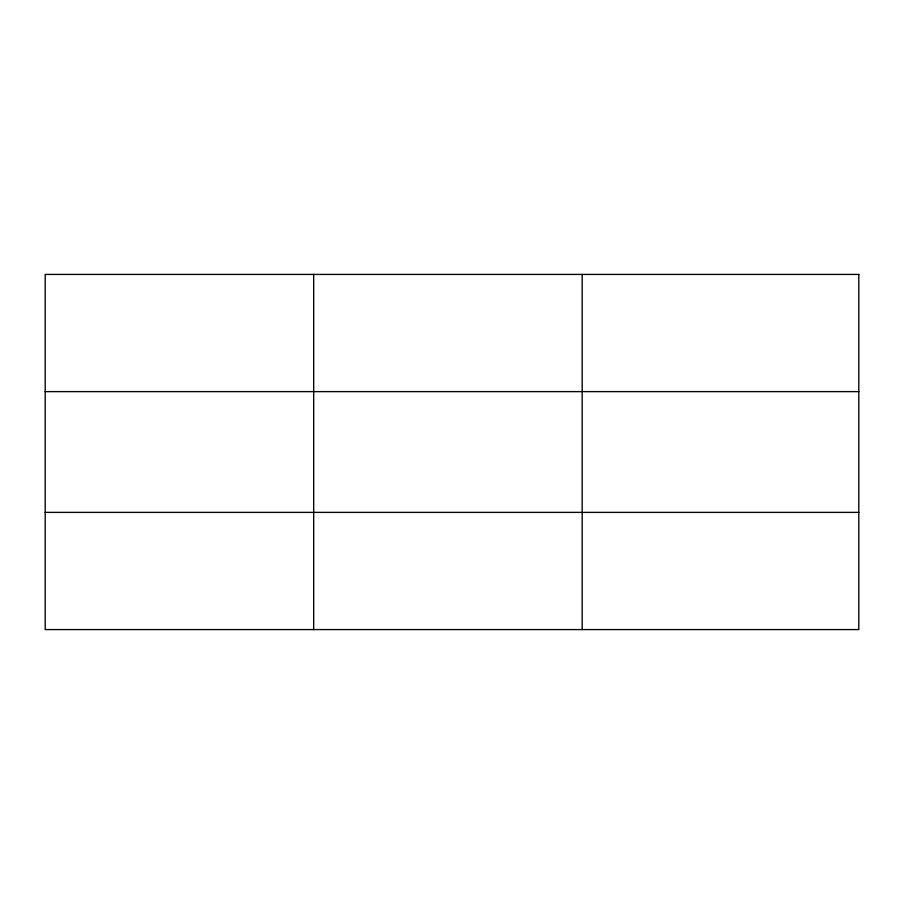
<?xml version="1.0" encoding="UTF-8"?>
<svg xmlns="http://www.w3.org/2000/svg" width="904" height="904" viewBox="0 0 904 904"><rect width="100%" height="100%" fill="white"/><g stroke="black" fill="none" stroke-linecap="round" stroke-linejoin="round"><path stroke-width="1.36" d="M313.688 629.579L313.688 274.42M582.176 629.579L582.176 274.42M45.2 391.624L858.8 391.624M45.2 512.376L858.8 512.376M858.8 274.42L858.8 629.579L45.2 629.579L45.2 274.42L858.8 274.42"/></g></svg>
